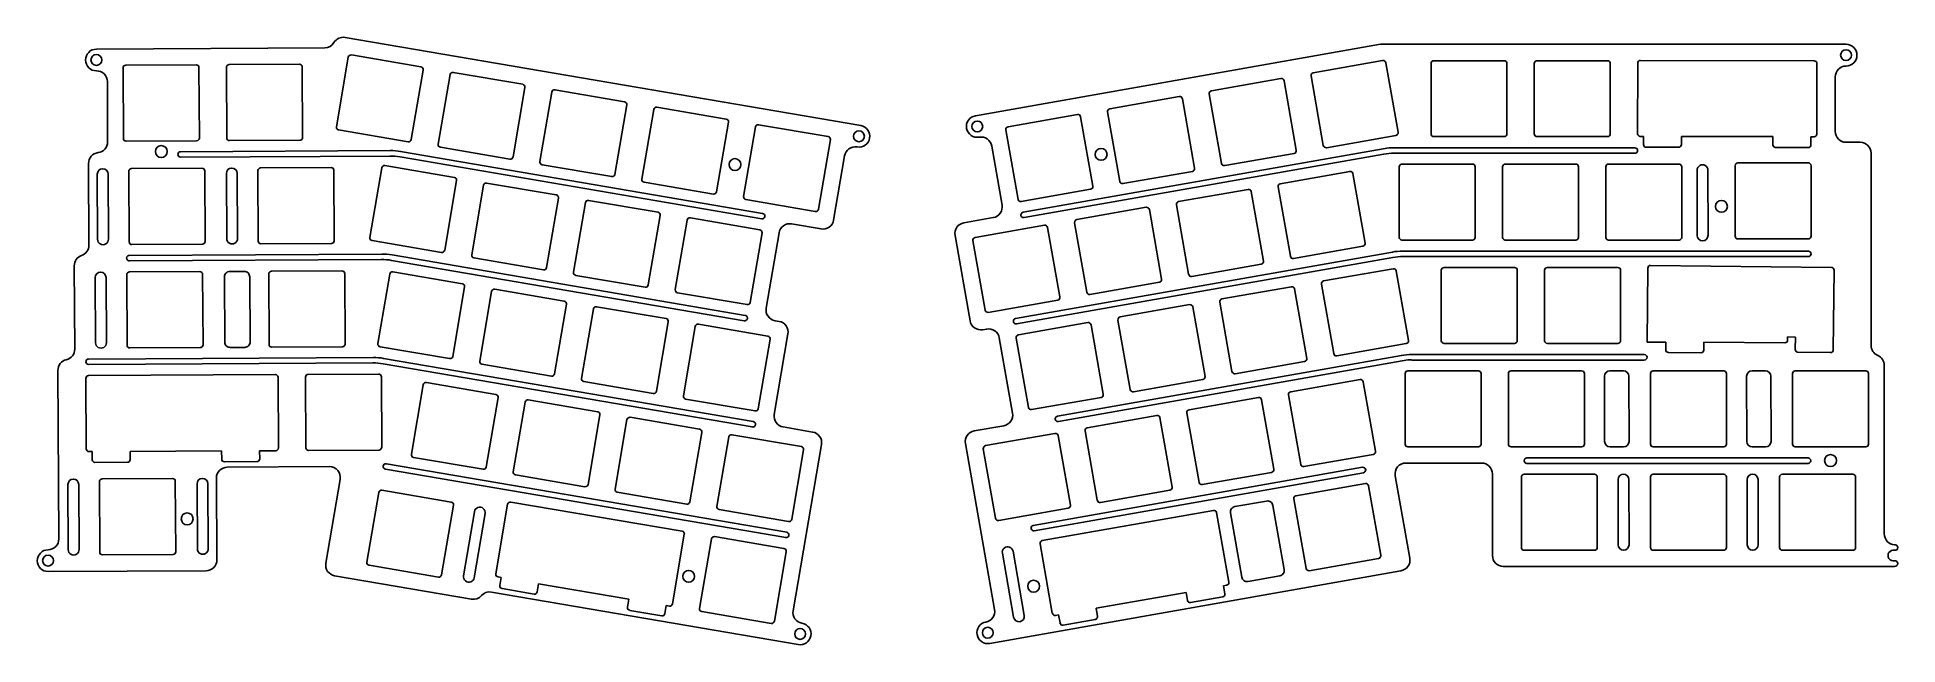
# Model space of a CAD drawing. Header units: millimetres. Extents: x -4 to 339, y -465 to -353.
import ezdxf

# ---------------------------------------------------------------- set-up
doc = ezdxf.new("R2010")
doc.units = ezdxf.units.MM
doc.header["$MEASUREMENT"] = 0

msp = doc.modelspace()

# ---------------------------------------------------------------- linework, layer by layer
for p, q in [((290.77, -357.49), (290.75, -370.49)), ((323.33, -357.06), (291.28, -356.99)), ((323.8, -370.56), (323.82, -357.56)), ((291.24, -370.99), (291.83, -370.99)), ((291.83, -370.99), (291.83, -372.49)), ((292.33, -372.99), (298.33, -373)), ((298.83, -372.5), (298.83, -371)), ((298.83, -371), (300.27, -371.01)), ((300.27, -371.01), (300.27, -371.04)), ((300.27, -371.04), (315.71, -371.04)), ((315.71, -371.04), (315.7, -372.54)), ((316.2, -373.04), (322.2, -373.06)), ((322.7, -372.56), (322.71, -371.06)), ((322.71, -371.06), (323.29, -371.06)), ((301.72, -377.22), (301.74, -389.22)), ((303.74, -389.22), (303.72, -377.22)), ((292.63, -395.27), (292.49, -408.91)), ((326.48, -395.12), (293.14, -394.77)), ((326.82, -410.33), (326.98, -395.63)), ((318.4, -408.54), (318.41, -407.95)), ((318.41, -407.95), (319.85, -407.97)), ((319.85, -407.97), (319.82, -410.25)), ((292.49, -408.91), (295.96, -408.91)), ((295.96, -408.91), (295.94, -410.3)), ((296.44, -410.81), (302.44, -410.87)), ((302.94, -410.38), (302.96, -408.88)), ((302.96, -408.88), (317.9, -409.03)), ((320.32, -410.76), (326.32, -410.82)), ((39.53, -414.88), (5.1, -415.06)), ((288.14, -414.18), (285.65, -414.19)), ((314.33, -414.18), (311.85, -414.19)), ((4.61, -415.61), (4.67, -428.57)), ((40.1, -428.4), (40.03, -415.37)), ((284.65, -415.19), (284.67, -427.19)), ((289.16, -427.18), (289.14, -415.18)), ((310.85, -415.19), (310.87, -427.19)), ((315.35, -427.18), (315.33, -415.18)), ((285.68, -428.19), (288.16, -428.18)), ((311.87, -428.19), (314.36, -428.18)), ((5.17, -429.06), (5.76, -429.06)), ((5.76, -429.06), (5.76, -430.56)), ((6.27, -431.06), (12.27, -431.03)), ((12.76, -429.03), (29.63, -428.95)), ((12.76, -430.53), (12.76, -429.03)), ((29.63, -428.95), (29.64, -430.45)), ((30.14, -430.95), (36.14, -430.92)), ((36.63, -428.92), (39.61, -428.9)), ((36.64, -430.42), (36.63, -428.92)), ((287.14, -434.24), (287.16, -446.24)), ((289.16, -446.23), (289.14, -434.23)), ((310.95, -434.24), (310.97, -446.24)), ((312.97, -446.23), (312.95, -434.23)), ((82.36, -438.77), (80.19, -451.58)), ((114.55, -443.73), (82.94, -438.36)), ((76.25, -440.14), (74.25, -451.97)), ((76.22, -452.3), (78.22, -440.47)), ((212.53, -439.9), (180.96, -445.47)), ((215.36, -453.11), (213.11, -440.31)), ((112.78, -457.12), (114.95, -444.3)), ((180.56, -446.05), (182.81, -458.85)), ((80.6, -452.16), (81.18, -452.26)), ((81.18, -452.26), (80.93, -453.74)), ((81.34, -454.32), (87.25, -455.32)), ((87.83, -454.91), (88.08, -453.43)), ((88.08, -453.43), (104.72, -456.26)), ((104.72, -456.26), (104.47, -457.74)), ((190.87, -457.94), (207.48, -455.01)), ((207.48, -455.01), (207.75, -456.49)), ((208.32, -456.89), (214.23, -455.85)), ((214.38, -453.79), (214.96, -453.69)), ((214.64, -455.27), (214.38, -453.79)), ((104.88, -458.32), (110.8, -459.32)), ((111.37, -458.91), (111.62, -457.43)), ((111.62, -457.43), (112.2, -457.53)), ((183.39, -459.26), (183.97, -459.16)), ((183.97, -459.16), (184.23, -460.63)), ((191.13, -459.42), (190.87, -457.94)), ((184.81, -461.04), (190.72, -460))]:
    msp.add_line(p, q)
for points in [[(26.76, -451.01), (-2.37, -451.16, -0.414177), (-4.38, -449.17, -0.414214), (-2.39, -447.16, 0.414214), (-0.4, -445.15), (-0.57, -414.1, -0.35063), (0.98, -412.14, 0.35063), (2.53, -410.18), (2.45, -394.83, -0.322172), (3.8, -392.93, 0.322172), (5.16, -391.02), (5.08, -375.97, -0.381425), (6.84, -373.98, 0.381425), (8.6, -371.98), (8.55, -360.9, 0.414214), (6.54, -358.91, -0.414177), (4.53, -356.93, -0.414214), (6.52, -354.91), (48.63, -354.69, 0.264396), (50.34, -353.71, -0.311655), (52.4, -352.75), (147.49, -369, -1), (146.81, -372.94, 0.414214), (144.5, -374.58), (142.48, -386.41, -0.414214), (140.17, -388.04), (134.73, -387.11, 0.414214), (132.42, -388.74), (130.04, -402.64, 0.414214), (131.68, -404.95), (132.43, -405.08, -0.414214), (134.06, -407.39), (131.53, -422.22, 0.414214), (133.16, -424.53), (138.61, -425.46, -0.414214), (140.24, -427.77), (135.01, -458.38, 0.414214), (136.65, -460.68, -1), (135.97, -464.63), (79.38, -454.95, 0.260621), (77.54, -455.61, -0.260621), (75.7, -456.26), (50.47, -451.95, -0.414214), (48.84, -449.64), (51.48, -434.18, 0.466308), (49.5, -431.84), (30.66, -431.94, 0.414214), (28.67, -433.95), (28.75, -449, -0.414214)], [(66.36, -358.18), (53.55, -355.99, 0.414193), (52.97, -356.4), (50.78, -369.21, 0.414216), (51.19, -369.79), (64, -371.98, 0.414242), (64.58, -371.57), (66.77, -358.76, 0.414203)], [(338.13, -450.22), (265.98, -450.22, -0.414214), (263.98, -448.22), (263.98, -433.17, 0.414214), (261.98, -431.17), (248.02, -431.17, 0.466308), (246.05, -433.52), (248.73, -448.72, -0.414214), (247.1, -451.04), (171.26, -464.41, -0.414214), (168.94, -462.79), (168.94, -462.79, -0.414214), (170.56, -460.47, 0.414213), (172.18, -458.16), (166.79, -427.58, -0.414214), (168.41, -425.26), (173.85, -424.3, 0.414214), (175.48, -421.99), (173.03, -408.1, 0.414214), (170.71, -406.48), (169.96, -406.61, -0.414214), (167.64, -404.99), (164.87, -389.23, -0.414214), (166.49, -386.91), (171.93, -385.95, 0.414214), (173.55, -383.64), (171.63, -372.76, 0.414214), (169.32, -371.13, -0.414214), (167, -369.51), (167, -369.51, -0.414214), (168.62, -367.19), (243.33, -354.02), (329.19, -354.02, -0.414214), (331.19, -356.02, -0.41414), (329.19, -358.02, 0.414214), (327.19, -360.02), (327.19, -370.07, 0.414214), (329.19, -372.07), (331.8, -372.07, -0.414214), (333.8, -374.07), (333.8, -409.49, 0.300664), (335.02, -411.33, -0.300664), (336.24, -413.17), (336.24, -444.22, 0.402363), (338.15, -446.22, -0.369832), (338.73, -446.75, -0.474498), (338.13, -447.24, 1.224745), (338.13, -449.2, -0.474498), (338.73, -449.69, -0.380392)], [(25.52, -371.3, -0.414214), (25.02, -371.8), (12.02, -371.87, -0.414214), (11.52, -371.37), (11.45, -358.37, -0.414214), (11.94, -357.87), (24.94, -357.8, -0.414214), (25.45, -358.3)], [(30.5, -358.27, -0.414214), (30.99, -357.77), (43.99, -357.7, -0.414214), (44.5, -358.2), (44.56, -371.2, -0.414214), (44.07, -371.7), (31.07, -371.77, -0.414214), (30.57, -371.27)], [(85.14, -361.39), (72.33, -359.2, 0.414215), (71.75, -359.61), (69.56, -372.42, 0.414215), (69.97, -373), (82.78, -375.19, 0.414191), (83.36, -374.78), (85.55, -361.97, 0.414234)], [(246.57, -370.24), (244.31, -357.43, 0.414213), (243.73, -357.03), (230.93, -359.29, 0.414214), (230.52, -359.86), (232.78, -372.67, 0.414213), (233.36, -373.07), (246.16, -370.81, 0.414214)], [(253.15, -371.04, -0.414214), (252.65, -370.54), (252.65, -357.54, -0.414214), (253.15, -357.04), (266.15, -357.04, -0.414214), (266.65, -357.54), (266.65, -370.54, -0.414214), (266.15, -371.04)], [(271.7, -357.54, -0.414214), (272.2, -357.04), (285.2, -357.04, -0.414214), (285.7, -357.54), (285.7, -370.54, -0.414214), (285.2, -371.04), (272.2, -371.04, -0.414214), (271.7, -370.54)], [(103.92, -364.6), (91.1, -362.41, 0.414196), (90.52, -362.82), (88.33, -375.63, 0.414195), (88.74, -376.21), (101.56, -378.4, 0.414196), (102.13, -377.99), (104.33, -365.18, 0.414267)], [(193, -366.48), (195.26, -379.28, 0.414214), (195.84, -379.69), (208.64, -377.43, 0.414214), (209.04, -376.85), (206.79, -364.05, 0.414205), (206.21, -363.64), (193.41, -365.9, 0.414221)], [(227.81, -373.54), (225.55, -360.74, 0.41421), (224.97, -360.33), (212.17, -362.59, 0.414217), (211.76, -363.17), (214.02, -375.97, 0.41421), (214.6, -376.38), (227.4, -374.12, 0.414217)], [(122.69, -367.81), (109.88, -365.62, 0.41421), (109.3, -366.03), (107.11, -378.84, 0.414215), (107.52, -379.42), (120.34, -381.61, 0.414212), (120.91, -381.2), (123.1, -368.38, 0.414217)], [(187.45, -366.95), (174.64, -369.21, 0.414218), (174.24, -369.79), (176.5, -382.59, 0.414211), (177.08, -383), (189.88, -380.74, 0.414216), (190.28, -380.16), (188.03, -367.36, 0.414209)], [(128.08, -369.24), (125.89, -382.05, 0.414178), (126.3, -382.63), (139.11, -384.82, 0.414234), (139.69, -384.41), (141.88, -371.59, 0.414228), (141.47, -371.02), (128.66, -368.83, 0.414214)], [(22.06, -374.82, -1), (22.05, -373.82), (60.72, -373.61, -0.043661), (62.63, -373.77), (129.39, -385.18, -1), (129.22, -386.17), (62.54, -374.77, 0.043661), (60.63, -374.62)], [(245.48, -373.09, -0.013617), (244.88, -373.07), (177.42, -384.97, 1), (177.6, -385.95), (243.93, -374.25, -0.043661), (245.84, -374.09), (290.25, -374.09, 1), (290.25, -373.09)], [(8.75, -389.94, -1), (6.75, -389.95), (6.69, -377.95, -1), (8.69, -377.94)], [(12.5, -377.42, -0.414214), (13, -376.92), (26, -376.85, -0.414214), (26.5, -377.35), (26.57, -390.34, -0.414214), (26.07, -390.85), (13.07, -390.92, -0.414214), (12.57, -390.42)], [(32.56, -389.81, -1), (30.56, -389.82), (30.5, -377.82, -1), (32.5, -377.81)], [(50.38, -390.22, -0.414214), (49.88, -390.72), (36.88, -390.79, -0.414214), (36.38, -390.29), (36.31, -377.29, -0.414214), (36.81, -376.79), (49.81, -376.72, -0.414214), (50.31, -377.22)], [(72.54, -378.56), (59.73, -376.37, 0.414256), (59.15, -376.78), (56.96, -389.59, 0.414202), (57.37, -390.17), (70.18, -392.36, 0.414218), (70.76, -391.95), (72.95, -379.14, 0.414179)], [(246.79, -376.59, -0.414214), (247.29, -376.09), (260.29, -376.09, -0.414214), (260.79, -376.59), (260.79, -389.59, -0.414214), (260.29, -390.09), (247.29, -390.09, -0.414214), (246.79, -389.59)], [(279.84, -389.59, -0.414214), (279.34, -390.09), (266.34, -390.09, -0.414214), (265.84, -389.59), (265.84, -376.59, -0.414214), (266.34, -376.09), (279.34, -376.09, -0.414214), (279.84, -376.59)], [(298.39, -376.09, -0.414214), (298.89, -376.59), (298.89, -389.59, -0.414214), (298.39, -390.09), (285.39, -390.09, -0.414214), (284.89, -389.59), (284.89, -376.59, -0.414214), (285.39, -376.09)], [(308.73, -376.39), (308.73, -389.38, 0.414214), (309.23, -389.88), (322.23, -389.88, 0.414214), (322.73, -389.38), (322.73, -376.39, 0.414214), (322.23, -375.89), (309.23, -375.89, 0.414214)], [(91.32, -381.77), (78.5, -379.58, 0.414213), (77.93, -379.99), (75.74, -392.8, 0.414185), (76.15, -393.38), (88.96, -395.57, 0.414247), (89.54, -395.16), (91.73, -382.35, 0.414209)], [(218.9, -380.75), (206.09, -383.01, 0.414264), (205.69, -383.59), (207.95, -396.39, 0.414179), (208.53, -396.8), (221.33, -394.54, 0.414209), (221.73, -393.96), (219.48, -381.15, 0.414203)], [(224.45, -380.28), (226.71, -393.08, 0.414206), (227.28, -393.49), (240.09, -391.23, 0.414216), (240.49, -390.65), (238.23, -377.85, 0.414242), (237.66, -377.44), (224.85, -379.7, 0.41419)], [(94.92, -396.59), (107.74, -398.78, 0.414215), (108.31, -398.37), (110.5, -385.56, 0.414184), (110.1, -384.98), (97.28, -382.79, 0.414251), (96.7, -383.2), (94.51, -396.01, 0.414205)], [(202.97, -397.27), (200.71, -384.46, 0.414212), (200.13, -384.06), (187.33, -386.32, 0.414235), (186.93, -386.89), (189.19, -399.7, 0.414198), (189.76, -400.1), (202.57, -397.84, 0.414209)], [(128.87, -388.19), (116.06, -386, 0.414214), (115.48, -386.41), (113.29, -399.22, 0.41419), (113.7, -399.8), (126.52, -401.99, 0.414241), (127.09, -401.58), (129.28, -388.77, 0.414209)], [(171, -403.41), (183.81, -401.15, 0.414215), (184.21, -400.57), (181.95, -387.77, 0.414212), (181.38, -387.36), (168.57, -389.62, 0.414215), (168.17, -390.2), (170.42, -403.01, 0.414212)], [(59.06, -393.67, -0.043661), (60.97, -393.83), (126.01, -404.95, 1), (126.18, -403.96), (61.05, -392.83, 0.043661), (59.14, -392.67), (12.6, -392.92, 1), (12.61, -393.92)], [(247.51, -393.14), (322.23, -393.14, 1), (322.23, -392.14), (247.43, -392.14, 0.043661), (245.52, -392.3), (176.04, -404.55, 1), (176.21, -405.54), (245.6, -393.3, -0.043661)], [(8.38, -408.99, -1), (6.38, -409), (6.31, -397, -1), (8.31, -396.99)], [(26.19, -409.4, -0.414214), (25.69, -409.9), (12.69, -409.97, -0.414214), (12.19, -409.47), (12.12, -396.47, -0.414214), (12.62, -395.97), (25.62, -395.9, -0.414214), (26.12, -396.4)], [(31.19, -409.87), (33.88, -409.86, 0.414214), (34.88, -408.85), (34.81, -396.85, 0.414214), (33.81, -395.86), (31.12, -395.87, 0.414214), (30.13, -396.88), (30.19, -408.88, 0.414214)], [(38.32, -396.33, -0.414214), (38.81, -395.83), (51.81, -395.76, -0.414214), (52.32, -396.26), (52.39, -409.26, -0.414214), (51.89, -409.76), (38.89, -409.83, -0.414214), (38.38, -409.33)], [(72.24, -411.53), (74.43, -398.72, 0.414205), (74.03, -398.14), (61.21, -395.95, 0.414216), (60.63, -396.36), (58.44, -409.17, 0.414191), (58.85, -409.75), (71.67, -411.94, 0.414242)], [(245.65, -395.38), (232.85, -397.63, 0.414213), (232.45, -398.21), (234.7, -411.01, 0.414228), (235.28, -411.42), (248.09, -409.16, 0.414244), (248.49, -408.58), (246.23, -395.78, 0.414169)], [(268.55, -408.64, -0.414214), (268.05, -409.14), (255.05, -409.14, -0.414214), (254.55, -408.64), (254.55, -395.64, -0.414214), (255.05, -395.14), (268.05, -395.14, -0.414214), (268.55, -395.64)], [(274.1, -409.14, -0.414214), (273.6, -408.64), (273.6, -395.64, -0.414214), (274.1, -395.14), (287.1, -395.14, -0.414214), (287.6, -395.64), (287.6, -408.64, -0.414214), (287.1, -409.14)], [(77.63, -412.96), (90.44, -415.15, 0.414213), (91.02, -414.74), (93.21, -401.93, 0.414214), (92.8, -401.35), (79.99, -399.16, 0.414213), (79.41, -399.57), (77.22, -412.38, 0.414214)], [(229.73, -411.89), (227.47, -399.09, 0.414197), (226.89, -398.68), (214.09, -400.94, 0.414209), (213.69, -401.52), (215.94, -414.32, 0.414214), (216.52, -414.73), (229.33, -412.47, 0.414233)], [(111.58, -404.56), (98.77, -402.37, 0.414212), (98.19, -402.78), (96, -415.59, 0.414215), (96.41, -416.17), (109.22, -418.36, 0.414212), (109.8, -417.95), (111.99, -405.14, 0.414215)], [(197.76, -418.04), (210.56, -415.78, 0.414213), (210.97, -415.2), (208.71, -402.4, 0.414214), (208.13, -401.99), (195.33, -404.25, 0.414213), (194.92, -404.83), (197.18, -417.63, 0.414214)], [(130.36, -407.77), (117.54, -405.58, 0.414212), (116.97, -405.99), (114.78, -418.8, 0.414213), (115.19, -419.38), (128, -421.57, 0.414215), (128.58, -421.16), (130.77, -408.35, 0.414215)], [(179, -421.34), (191.8, -419.09, 0.41422), (192.21, -418.51), (189.95, -405.7, 0.414205), (189.37, -405.3), (176.57, -407.56, 0.414222), (176.16, -408.14), (178.42, -420.94, 0.414207)], [(183.93, -423.52), (248.38, -412.16, 0.017934), (249.17, -412.19), (291.98, -412.19, 1), (291.98, -411.19), (249.1, -411.19, 0.043661), (247.19, -411.35), (183.76, -422.54, 1)], [(57.5, -412.73, -0.043661), (59.41, -412.89), (127.49, -424.53, 1), (127.66, -423.54), (59.49, -411.89, 0.043661), (57.58, -411.73), (5.09, -412.01, 1), (5.09, -413.01)], [(59.15, -428.27, -0.414214), (58.66, -428.78), (45.66, -428.84, -0.414214), (45.15, -428.35), (45.09, -415.35, -0.414214), (45.58, -414.85), (58.58, -414.78, -0.414214), (59.08, -415.27)], [(248.38, -428.19, -0.414214), (247.88, -427.69), (247.88, -414.69, -0.414214), (248.38, -414.19), (261.38, -414.19, -0.414214), (261.88, -414.69), (261.88, -427.69, -0.414214), (261.38, -428.19)], [(280.43, -414.19, -0.414214), (280.93, -414.69), (280.93, -427.69, -0.414214), (280.43, -428.19), (267.43, -428.19, -0.414214), (266.93, -427.69), (266.93, -414.69, -0.414214), (267.43, -414.19)], [(306.63, -414.19, -0.414214), (307.13, -414.69), (307.13, -427.69, -0.414214), (306.63, -428.19), (293.63, -428.19, -0.414214), (293.13, -427.69), (293.13, -414.69, -0.414214), (293.63, -414.19)], [(332.82, -414.19), (319.82, -414.19, 0.414214), (319.32, -414.69), (319.32, -427.69, 0.414214), (319.82, -428.19), (332.82, -428.19, 0.414214), (333.32, -427.69), (333.32, -414.69, 0.414214)], [(66.81, -416.74), (64.62, -429.56, 0.414214), (65.03, -430.13), (77.85, -432.32, 0.414222), (78.42, -431.91), (80.61, -419.1, 0.414206), (80.2, -418.52), (67.39, -416.33, 0.414212)], [(239.58, -415.79), (226.78, -418.05, 0.414219), (226.37, -418.63), (228.63, -431.43, 0.414211), (229.21, -431.83), (242.01, -429.58, 0.414217), (242.42, -429), (240.16, -416.2, 0.414208)], [(98.98, -421.73), (86.17, -419.54, 0.414202), (85.59, -419.95), (83.4, -432.77, 0.414221), (83.81, -433.34), (96.63, -435.53, 0.414207), (97.2, -435.12), (99.39, -422.31, 0.414224)], [(223.66, -432.31), (221.4, -419.5, 0.414208), (220.82, -419.1), (208.02, -421.36, 0.414219), (207.61, -421.94), (209.87, -434.74, 0.414213), (210.45, -435.14), (223.25, -432.89, 0.414215)], [(117.76, -424.94), (104.95, -422.75, 0.414206), (104.37, -423.16), (102.18, -435.98, 0.414215), (102.59, -436.55), (115.4, -438.74, 0.414213), (115.98, -438.33), (118.17, -425.52, 0.41422)], [(204.9, -435.61), (202.64, -422.81, 0.414223), (202.06, -422.41), (189.26, -424.66, 0.414224), (188.85, -425.24), (191.11, -438.04, 0.414213), (191.69, -438.45), (204.49, -436.19, 0.414195)], [(136.54, -428.15), (123.73, -425.96, 0.414215), (123.15, -426.37), (120.96, -439.19, 0.414213), (121.37, -439.76), (134.18, -441.95, 0.414193), (134.76, -441.54), (136.95, -428.73, 0.414233)], [(172.93, -441.76), (185.73, -439.5, 0.414216), (186.14, -438.92), (183.88, -426.12, 0.414215), (183.3, -425.71), (170.5, -427.97, 0.414213), (170.09, -428.55), (172.35, -441.35, 0.41421)], [(59.83, -432.3, -1), (60, -431.32), (133.84, -443.94, -1), (133.67, -444.92)], [(240.02, -431.96, -1), (240.19, -432.95), (179.47, -443.65, -1), (179.29, -442.67)], [(322.17, -430.24), (270.32, -430.24, 1), (270.32, -431.24), (322.17, -431.24, 1)], [(3.34, -447.12, -1), (1.34, -447.13), (1.28, -435.13, -1), (3.28, -435.12)], [(20.58, -434.03, -0.414214), (21.08, -434.52), (21.15, -447.52, -0.414214), (20.66, -448.03), (7.66, -448.09, -0.414214), (7.15, -447.6), (7.09, -434.6, -0.414214), (7.58, -434.1)], [(27.15, -446.99, -1), (25.15, -447), (25.09, -435, -1), (27.09, -434.99)], [(227.34, -437.8), (229.6, -450.6, 0.414213), (230.17, -451.01), (242.98, -448.75, 0.414215), (243.38, -448.17), (241.12, -435.37, 0.414213), (240.55, -434.96), (227.74, -437.22, 0.414215)], [(283.31, -446.74, -0.414214), (282.81, -447.24), (269.81, -447.24, -0.414214), (269.31, -446.74), (269.31, -433.74, -0.414214), (269.81, -433.24), (282.81, -433.24, -0.414214), (283.31, -433.74)], [(307.13, -446.74, -0.414214), (306.63, -447.24), (293.63, -447.24, -0.414214), (293.13, -446.74), (293.13, -433.74, -0.414214), (293.63, -433.24), (306.63, -433.24, -0.414214), (307.13, -433.74)], [(330.44, -433.24), (317.44, -433.24, 0.414214), (316.94, -433.74), (316.94, -446.74, 0.414214), (317.44, -447.24), (330.44, -447.24, 0.414214), (330.94, -446.74), (330.94, -433.74, 0.414214)], [(70.2, -451.77), (72.39, -438.95, 0.414208), (71.98, -438.38), (59.17, -436.19, 0.414186), (58.59, -436.6), (56.4, -449.41, 0.414218), (56.81, -449.99), (69.62, -452.18, 0.414243)], [(218.9, -453), (224.76, -451.96, 0.414214), (225.57, -450.81), (223.49, -438.99, 0.414214), (222.33, -438.18), (216.47, -439.21, 0.414214), (215.66, -440.37), (217.74, -452.18, 0.414214)], [(119.94, -445.15), (117.75, -457.96, 0.414219), (118.16, -458.54), (130.97, -460.73, 0.414223), (131.55, -460.32), (133.74, -447.51, 0.41417), (133.33, -446.93), (120.51, -444.74, 0.414242)], [(177.65, -459.25, -1), (175.68, -459.6), (173.6, -447.78, -1), (175.57, -447.44)]]:
    msp.add_lwpolyline(points, format="xyb", close=True)
at = {"extrusion": (0, 0, -1)}
for centre, radius in [((-6.53, -356.91), 1), ((-329.19, -356.02), 1), ((-147.15, -370.97), 1), ((-168.97, -369.16), 1), ((-18.5, -373.78), 1.1), ((-191.82, -374.3), 1.1), ((-124.29, -376.18), 1.1), ((-306.21, -383.88), 1.1), ((-326.32, -430.71), 1.1), ((-23.27, -441.46), 1.1), ((2.38, -449.16), 1), ((-115.75, -452.05), 1.1), ((-179.37, -453.87), 1.1), ((-136.31, -462.66), 1), ((-170.91, -462.44), 1)]:
    msp.add_circle(centre, radius, dxfattribs=at)
for centre, start, end in [((5.1, -415.56), 90.3012, 185.5085), ((39.53, -415.38), 0.3012, 90.3012)]:
    msp.add_arc(centre, 0.5, start, end)
for centre, major_axis, ratio, start_param, end_param in [((291.27, -357.49), (-0.072, 0.495), 0.999961, 4.859834, 6.43063), ((323.32, -357.56), (-0.072, 0.495), 0.999961, 0.147445, 1.718241), ((291.25, -370.49), (-0.072, 0.495), 0.999961, 3.289038, 4.859834), ((292.33, -372.49), (-0.072, 0.495), 0.999961, 3.289038, 4.859834), ((298.33, -372.5), (0.072, -0.495), 0.999961, 4.859834, 6.43063), ((316.2, -372.54), (-0.072, 0.495), 0.999961, 3.289038, 4.859834), ((322.2, -372.56), (0.072, -0.495), 0.999961, 4.859834, 6.43063), ((323.3, -370.56), (0.072, -0.495), 0.999961, 4.859834, 6.43063), ((302.72, -377.22), (0.945, 0.329), 0.999683, 3.474439, 6.616032), ((302.74, -389.22), (0.945, 0.329), 0.999683, 0.332847, 3.474439), ((293.13, -395.27), (-0.497, 0.057), 0.999956, 6.179345, 7.750141), ((326.48, -395.62), (0.497, -0.057), 0.999956, 4.608549, 6.179345), ((296.44, -410.31), (-0.497, 0.057), 0.999956, 4.608549, 6.179345), ((302.44, -410.37), (0.497, -0.057), 0.999956, 6.179345, 7.750141), ((317.9, -408.53), (0.497, -0.057), 0.999956, 6.179345, 7.750141), ((320.32, -410.26), (-0.497, 0.057), 0.999956, 4.608549, 6.179345), ((326.32, -410.32), (0.497, -0.057), 0.999956, 6.179345, 7.750141), ((285.65, -415.19), (-0.945, -0.329), 0.999683, 0.332847, 1.903643), ((288.14, -415.18), (0.945, 0.329), 0.999683, 5.045236, 6.616032), ((311.85, -415.19), (-0.945, -0.329), 0.999683, 0.332847, 1.903643), ((314.33, -415.18), (0.945, 0.329), 0.999683, 5.045236, 6.616032), ((5.17, -428.56), (-0.259, 0.428), 0.999996, 3.681999, 5.252795), ((39.6, -428.4), (0.003, -0.5), 0.999997, 4.712389, 6.283694), ((285.67, -427.19), (-0.945, -0.329), 0.999683, 5.045236, 6.616032), ((288.16, -427.18), (0.945, 0.329), 0.999683, 0.332847, 1.903643), ((311.87, -427.19), (-0.945, -0.329), 0.999683, 5.045236, 6.616032), ((314.35, -427.18), (0.945, 0.329), 0.999683, 0.332847, 1.903643), ((6.26, -430.56), (-0.259, 0.428), 0.999996, 3.681999, 5.252795), ((12.26, -430.53), (0.259, -0.428), 0.999996, 5.252795, 6.823591), ((30.14, -430.45), (-0.259, 0.428), 0.999996, 3.681999, 5.252795), ((36.14, -430.42), (0.259, -0.428), 0.999996, 5.252795, 6.823591), ((288.14, -434.23), (-0.945, -0.329), 0.999683, 0.332847, 3.474439), ((311.95, -434.23), (-0.945, -0.329), 0.999683, 0.332847, 3.474439), ((82.86, -438.85), (-0.347, 0.36), 0.999654, 5.647615, 7.218412), ((77.24, -440.3), (-0.725, 0.689), 0.999716, 5.690757, 8.83235), ((212.61, -440.4), (0.492, 0.087), 0.999991, 4.712389, 6.283185), ((114.46, -444.22), (0.347, -0.36), 0.999654, 4.076819, 5.647615), ((181.05, -445.96), (-0.492, -0.087), 0.999991, 0, 1.570796), ((288.16, -446.23), (0.945, 0.329), 0.999683, 0.332847, 3.474439), ((311.97, -446.23), (0.945, 0.329), 0.999683, 0.332847, 3.474439), ((75.24, -452.13), (-0.725, 0.689), 0.999716, 2.549164, 5.690757), ((80.68, -451.67), (-0.347, 0.36), 0.999654, 4.076819, 5.647615), ((81.42, -453.82), (-0.347, 0.36), 0.999654, 4.076819, 5.647615), ((87.34, -454.83), (0.347, -0.36), 0.999654, 5.647615, 7.218412), ((214.15, -455.36), (0.492, 0.087), 0.999991, 0, 1.570796), ((214.87, -453.2), (0.492, 0.087), 0.999991, 0, 1.570796), ((104.96, -457.82), (-0.347, 0.36), 0.999654, 4.076819, 5.647615), ((110.88, -458.83), (0.347, -0.36), 0.999654, 5.647615, 7.218412), ((112.29, -457.04), (0.347, -0.36), 0.999654, 5.647615, 7.218412), ((183.31, -458.76), (-0.492, -0.087), 0.999991, 4.712389, 6.283185), ((190.63, -459.5), (0.492, 0.087), 0.999991, 0, 1.570796), ((208.24, -456.4), (-0.492, -0.087), 0.999991, 4.712389, 6.283185), ((184.72, -460.55), (-0.492, -0.087), 0.999991, 4.712389, 6.283185)]:
    msp.add_ellipse(centre, major_axis=major_axis, ratio=ratio, start_param=start_param, end_param=end_param, dxfattribs=at)

doc.saveas('drawing.dxf')
